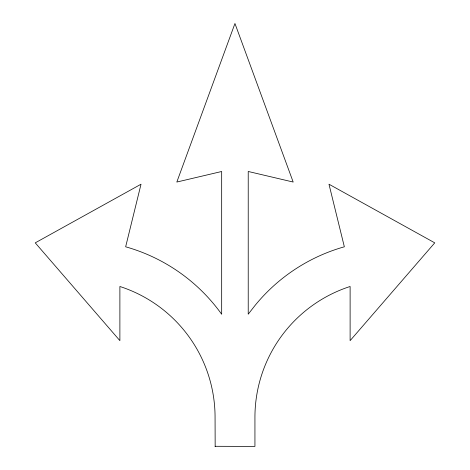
<?xml version="1.0" encoding="UTF-8"?>
<svg xmlns="http://www.w3.org/2000/svg" width="470" height="470" viewBox="0 0 470 470"><rect width="100%" height="100%" fill="white"/><g stroke="black" fill="none" stroke-linecap="round" stroke-linejoin="round"><path stroke-width="0.7" d="M215.066 446.294L254.934 446.412L254.934 417.325A137.516 137.516 0 0 1 350.115 286.488L350.115 340.644L434.756 242.849L328.977 184.211L344.346 246.797A177.184 177.184 0 0 0 255.051 305.447L248.225 314.189L248.225 171.474L293.18 182.049L234.953 23.5L176.82 182.049L221.675 171.497L221.675 314.26A177.172 177.172 0 0 0 125.654 246.797L141.024 184.211L35.244 242.849L119.885 340.644L119.885 286.488A137.51 137.51 0 0 1 215.066 417.325L215.166 446.5"/></g></svg>
